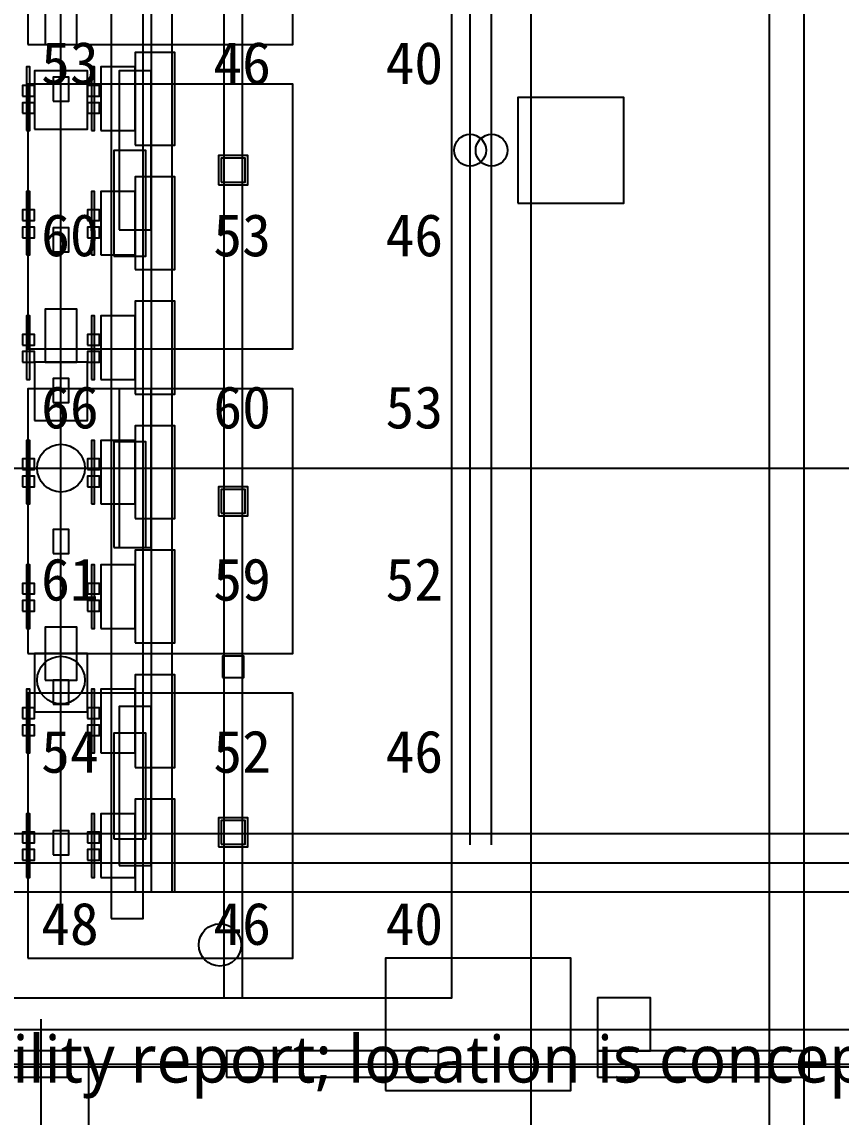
# Model space of a CAD drawing. Header units: metres. Extents: x -1640 to 1560, y -268 to 2338.
# Drawn here: x -263.73 to -232.8, y 1961.5 to 2002.85 of the extents above; entities that cross this region are included whole.
import ezdxf

# ---------------------------------------------------------------- set-up
doc = ezdxf.new("R2010")
doc.units = ezdxf.units.M
for name, color, linetype in [('1F_EHS_GAS_DETECTOR', 6, 'Continuous'), ('1F_EHS_SAFETY_SHOWER_EYEWASH_CONCEPT', 3, 'Continuous'), ('1F_PUMP', 2, 'Continuous'), ('1F_SCR', 3, 'Continuous'), ('1F_STRUCT_COLUMN', 8, 'Continuous'), ('1F_ZONE', 3, 'Continuous'), ('2F_CSF_LATERAL_RACK_CONCEPT', 9, 'Continuous'), ('2F_EHS_GAS_DETECTOR', 6, 'Continuous'), ('2F_RFG', 5, 'Continuous'), ('2F_STRUCT_COLUMN', 8, 'Continuous'), ('2F_VMB', 6, 'Continuous'), ('2F_ZONE', 3, 'Continuous'), ('3F_CLEANROOM_OVERHEAD_PIPE_DUCT_CONCEPT', 9, 'Continuous'), ('3F_EHS_EGRESS_DIST_M', 2, 'Continuous'), ('3F_FOUP', 5, 'Continuous'), ('3F_METRO', 2, 'Continuous'), ('3F_OHT', 9, 'Continuous'), ('3F_OHTV', 1, 'Continuous'), ('3F_STRUCT_COLUMN', 8, 'Continuous'), ('3F_TBAR', 6, 'Continuous'), ('3F_ZONE', 3, 'Continuous'), ('4F_DCC', 3, 'Continuous'), ('4F_FFU', 1, 'Continuous'), ('4F_STRUCT_PLENUM_TRUSS_CONCEPT', 9, 'Continuous'), ('4F_ZONE', 3, 'Continuous'), ('5F_EHS_GAS_DETECTOR', 6, 'Continuous'), ('5F_EHS_SAFETY_SHOWER_EYEWASH_CONCEPT', 3, 'Continuous'), ('5F_PUMP', 2, 'Continuous'), ('5F_SCR', 3, 'Continuous'), ('5F_STRUCT_COLUMN', 8, 'Continuous'), ('5F_ZONE', 3, 'Continuous'), ('6F_CSF_LATERAL_RACK_CONCEPT', 9, 'Continuous'), ('6F_EHS_GAS_DETECTOR', 6, 'Continuous'), ('6F_RFG', 5, 'Continuous'), ('6F_STRUCT_COLUMN', 8, 'Continuous'), ('6F_VMB', 6, 'Continuous'), ('6F_ZONE', 3, 'Continuous'), ('7F_CLEANROOM_OVERHEAD_PIPE_DUCT_CONCEPT', 9, 'Continuous'), ('7F_EHS_EGRESS_DIST_M', 2, 'Continuous'), ('7F_FOUP', 5, 'Continuous'), ('7F_METRO', 2, 'Continuous'), ('7F_OHT', 9, 'Continuous'), ('7F_OHTV', 1, 'Continuous'), ('7F_STRUCT_COLUMN', 8, 'Continuous'), ('7F_TBAR', 6, 'Continuous'), ('7F_ZONE', 3, 'Continuous'), ('8F_DCC', 3, 'Continuous'), ('8F_FFU', 1, 'Continuous'), ('8F_STRUCT_PLENUM_TRUSS_CONCEPT', 9, 'Continuous'), ('8F_ZONE', 3, 'Continuous'), ('_SUPPORT', 4, 'Continuous'), ('RF_RSC', 4, 'Continuous'), ('RF_STACK', 2, 'Continuous'), ('UTIL_CHW.R_CONCEPT', 2, 'Continuous'), ('UTIL_CHW.S_CONCEPT', 1, 'Continuous'), ('UTIL_EXH.ACID_CONCEPT', 4, 'Continuous'), ('UTIL_EXH.ALK_CONCEPT', 5, 'Continuous'), ('UTIL_GAS.BULK_CONCEPT', 2, 'Continuous'), ('UTIL_GAS.SPEC_CONCEPT', 3, 'Continuous'), ('UTIL_PCW.R_CONCEPT', 1, 'Continuous'), ('UTIL_PCW.R_RISER', 1, 'Continuous'), ('UTIL_PCW.S_CONCEPT', 6, 'Continuous'), ('UTIL_PCW.S_RISER', 6, 'Continuous'), ('UTIL_TEXT', 7, 'Continuous'), ('UTIL_WW.AA_CONCEPT', 3, 'Continuous'), ('UTIL_WW.F_CONCEPT', 2, 'Continuous'), ('UTIL_WW.ORG_CONCEPT', 4, 'Continuous')]:
    doc.layers.add(name, color=color, linetype=linetype)
doc.styles.add('KO', font='malgun.ttf')

msp = doc.modelspace()

# ---------------------------------------------------------------- linework, layer by layer
at = {"layer": '1F_EHS_GAS_DETECTOR'}
msp.add_circle((-262.25, 1978), 0.9, dxfattribs=at)
at = {"layer": '1F_EHS_SAFETY_SHOWER_EYEWASH_CONCEPT'}
msp.add_circle((-256.25, 1968), 0.8, dxfattribs=at)
at = {"layer": '1F_PUMP'}
for points in [[(-260.25, 1994), (-259.05, 1994), (-259.05, 1998), (-260.25, 1998)], [(-260.25, 1983), (-259.05, 1983), (-259.05, 1987), (-260.25, 1987)], [(-260.25, 1972), (-259.05, 1972), (-259.05, 1976), (-260.25, 1976)]]:
    msp.add_lwpolyline(points, close=True, dxfattribs=at)
at = {"layer": '1F_SCR'}
for points in [[(-263.25, 1998.8), (-261.25, 1998.8), (-261.25, 2001), (-263.25, 2001)], [(-263.25, 1987.8), (-261.25, 1987.8), (-261.25, 1990), (-263.25, 1990)], [(-263.25, 1976.8), (-261.25, 1976.8), (-261.25, 1979), (-263.25, 1979)]]:
    msp.add_lwpolyline(points, close=True, dxfattribs=at)
at = {"layer": '1F_STRUCT_COLUMN'}
for points in [[(-256.3, 1996.7), (-255.2, 1996.7), (-255.2, 1997.8), (-256.3, 1997.8)], [(-256.3, 1984.2), (-255.2, 1984.2), (-255.2, 1985.3), (-256.3, 1985.3)], [(-256.3, 1971.7), (-255.2, 1971.7), (-255.2, 1972.8), (-256.3, 1972.8)]]:
    msp.add_lwpolyline(points, close=True, dxfattribs=at)
at = {"layer": '1F_ZONE'}
msp.add_lwpolyline([(-472, 1966), (-247.5, 1966), (-247.5, 2117), (-472, 2117)], close=True, dxfattribs=at)
at = {"layer": '2F_CSF_LATERAL_RACK_CONCEPT'}
msp.add_lwpolyline([(-258.85, 1970), (-258.05, 1970), (-258.05, 2113), (-258.85, 2113)], close=True, dxfattribs=at)
at = {"layer": '2F_EHS_GAS_DETECTOR'}
msp.add_circle((-262.25, 1986), 0.9, dxfattribs=at)
at = {"layer": '2F_RFG'}
for points in [[(-260.05, 1995), (-258.85, 1995), (-258.85, 2001), (-260.05, 2001)], [(-260.05, 1983), (-258.85, 1983), (-258.85, 1989), (-260.05, 1989)], [(-260.05, 1971), (-258.85, 1971), (-258.85, 1977), (-260.05, 1977)]]:
    msp.add_lwpolyline(points, close=True, dxfattribs=at)
at = {"layer": '2F_STRUCT_COLUMN'}
for points in [[(-256.2, 1996.8), (-255.3, 1996.8), (-255.3, 1997.7), (-256.2, 1997.7)], [(-256.2, 1984.3), (-255.3, 1984.3), (-255.3, 1985.2), (-256.2, 1985.2)], [(-256.2, 1971.8), (-255.3, 1971.8), (-255.3, 1972.7), (-256.2, 1972.7)]]:
    msp.add_lwpolyline(points, close=True, dxfattribs=at)
at = {"layer": '2F_VMB'}
for points in [[(-262.85, 2002), (-261.65, 2002), (-261.65, 2004), (-262.85, 2004)], [(-262.85, 1990), (-261.65, 1990), (-261.65, 1992), (-262.85, 1992)], [(-262.85, 1978), (-261.65, 1978), (-261.65, 1980), (-262.85, 1980)]]:
    msp.add_lwpolyline(points, close=True, dxfattribs=at)
at = {"layer": '2F_ZONE'}
msp.add_lwpolyline([(-472, 1966), (-247.5, 1966), (-247.5, 2117), (-472, 2117)], close=True, dxfattribs=at)
at = {"layer": '3F_CLEANROOM_OVERHEAD_PIPE_DUCT_CONCEPT'}
msp.add_lwpolyline([(-260.35, 1969), (-259.15, 1969), (-259.15, 2114), (-260.35, 2114)], close=True, dxfattribs=at)
at = {"layer": '3F_FOUP'}
for points in [[(-263.7, 2000.05), (-263.25, 2000.05), (-263.25, 2000.45), (-263.7, 2000.45)], [(-261.25, 2000.05), (-260.8, 2000.05), (-260.8, 2000.45), (-261.25, 2000.45)], [(-263.7, 1999.4), (-263.25, 1999.4), (-263.25, 1999.8), (-263.7, 1999.8)], [(-261.25, 1999.4), (-260.8, 1999.4), (-260.8, 1999.8), (-261.25, 1999.8)], [(-263.7, 1995.35), (-263.25, 1995.35), (-263.25, 1995.75), (-263.7, 1995.75)], [(-261.25, 1995.35), (-260.8, 1995.35), (-260.8, 1995.75), (-261.25, 1995.75)], [(-263.7, 1994.7), (-263.25, 1994.7), (-263.25, 1995.1), (-263.7, 1995.1)], [(-261.25, 1994.7), (-260.8, 1994.7), (-260.8, 1995.1), (-261.25, 1995.1)], [(-263.7, 1990.65), (-263.25, 1990.65), (-263.25, 1991.05), (-263.7, 1991.05)], [(-261.25, 1990.65), (-260.8, 1990.65), (-260.8, 1991.05), (-261.25, 1991.05)], [(-263.7, 1990), (-263.25, 1990), (-263.25, 1990.4), (-263.7, 1990.4)], [(-261.25, 1990), (-260.8, 1990), (-260.8, 1990.4), (-261.25, 1990.4)], [(-263.7, 1985.95), (-263.25, 1985.95), (-263.25, 1986.35), (-263.7, 1986.35)], [(-261.25, 1985.95), (-260.8, 1985.95), (-260.8, 1986.35), (-261.25, 1986.35)], [(-263.7, 1985.3), (-263.25, 1985.3), (-263.25, 1985.7), (-263.7, 1985.7)], [(-261.25, 1985.3), (-260.8, 1985.3), (-260.8, 1985.7), (-261.25, 1985.7)], [(-263.7, 1981.25), (-263.25, 1981.25), (-263.25, 1981.65), (-263.7, 1981.65)], [(-261.25, 1981.25), (-260.8, 1981.25), (-260.8, 1981.65), (-261.25, 1981.65)], [(-263.7, 1980.6), (-263.25, 1980.6), (-263.25, 1981), (-263.7, 1981)], [(-261.25, 1980.6), (-260.8, 1980.6), (-260.8, 1981), (-261.25, 1981)], [(-263.7, 1976.55), (-263.25, 1976.55), (-263.25, 1976.95), (-263.7, 1976.95)], [(-261.25, 1976.55), (-260.8, 1976.55), (-260.8, 1976.95), (-261.25, 1976.95)], [(-263.7, 1975.9), (-263.25, 1975.9), (-263.25, 1976.3), (-263.7, 1976.3)], [(-261.25, 1975.9), (-260.8, 1975.9), (-260.8, 1976.3), (-261.25, 1976.3)], [(-263.7, 1971.85), (-263.25, 1971.85), (-263.25, 1972.25), (-263.7, 1972.25)], [(-261.25, 1971.85), (-260.8, 1971.85), (-260.8, 1972.25), (-261.25, 1972.25)], [(-263.7, 1971.2), (-263.25, 1971.2), (-263.25, 1971.6), (-263.7, 1971.6)], [(-261.25, 1971.2), (-260.8, 1971.2), (-260.8, 1971.6), (-261.25, 1971.6)]]:
    msp.add_lwpolyline(points, close=True, dxfattribs=at)
at = {"layer": '3F_METRO'}
for points in [[(-259.45, 1998.2), (-257.95, 1998.2), (-257.95, 2001.7), (-259.45, 2001.7)], [(-260.75, 1998.75), (-259.45, 1998.75), (-259.45, 2001.15), (-260.75, 2001.15)], [(-259.45, 1993.5), (-257.95, 1993.5), (-257.95, 1997), (-259.45, 1997)], [(-260.75, 1994.05), (-259.45, 1994.05), (-259.45, 1996.45), (-260.75, 1996.45)], [(-259.45, 1988.8), (-257.95, 1988.8), (-257.95, 1992.3), (-259.45, 1992.3)], [(-260.75, 1989.35), (-259.45, 1989.35), (-259.45, 1991.75), (-260.75, 1991.75)], [(-259.45, 1984.1), (-257.95, 1984.1), (-257.95, 1987.6), (-259.45, 1987.6)], [(-260.75, 1984.65), (-259.45, 1984.65), (-259.45, 1987.05), (-260.75, 1987.05)], [(-259.45, 1979.4), (-257.95, 1979.4), (-257.95, 1982.9), (-259.45, 1982.9)], [(-260.75, 1979.95), (-259.45, 1979.95), (-259.45, 1982.35), (-260.75, 1982.35)], [(-259.45, 1974.7), (-257.95, 1974.7), (-257.95, 1978.2), (-259.45, 1978.2)], [(-260.75, 1975.25), (-259.45, 1975.25), (-259.45, 1977.65), (-260.75, 1977.65)], [(-259.45, 1970), (-257.95, 1970), (-257.95, 1973.5), (-259.45, 1973.5)], [(-260.75, 1970.55), (-259.45, 1970.55), (-259.45, 1972.95), (-260.75, 1972.95)]]:
    msp.add_lwpolyline(points, close=True, dxfattribs=at)
at = {"layer": '3F_OHT'}
msp.add_line((-262.25, 1969), (-262.25, 2037.5), dxfattribs=at)
at = {"layer": '3F_OHTV'}
for points in [[(-262.55, 1999.86), (-261.95, 1999.86), (-261.95, 2000.76), (-262.55, 2000.76)], [(-262.55, 1994.17), (-261.95, 1994.17), (-261.95, 1995.07), (-262.55, 1995.07)], [(-262.55, 1988.48), (-261.95, 1988.48), (-261.95, 1989.38), (-262.55, 1989.38)], [(-262.55, 1982.78), (-261.95, 1982.78), (-261.95, 1983.68), (-262.55, 1983.68)], [(-262.55, 1977.09), (-261.95, 1977.09), (-261.95, 1977.99), (-262.55, 1977.99)], [(-262.55, 1971.4), (-261.95, 1971.4), (-261.95, 1972.3), (-262.55, 1972.3)]]:
    msp.add_lwpolyline(points, close=True, dxfattribs=at)
at = {"layer": '3F_STRUCT_COLUMN'}
msp.add_lwpolyline([(-256.15, 1978.1), (-255.35, 1978.1), (-255.35, 1978.9), (-256.15, 1978.9)], close=True, dxfattribs=at)
at = {"layer": '3F_TBAR'}
for points in [[(-263.55, 1998.75), (-263.43, 1998.75), (-263.43, 2001.15), (-263.55, 2001.15)], [(-261.1, 1998.75), (-260.98, 1998.75), (-260.98, 2001.15), (-261.1, 2001.15)], [(-263.55, 1994.05), (-263.43, 1994.05), (-263.43, 1996.45), (-263.55, 1996.45)], [(-261.1, 1994.05), (-260.98, 1994.05), (-260.98, 1996.45), (-261.1, 1996.45)], [(-263.55, 1989.35), (-263.43, 1989.35), (-263.43, 1991.75), (-263.55, 1991.75)], [(-261.1, 1989.35), (-260.98, 1989.35), (-260.98, 1991.75), (-261.1, 1991.75)], [(-263.55, 1984.65), (-263.43, 1984.65), (-263.43, 1987.05), (-263.55, 1987.05)], [(-261.1, 1984.65), (-260.98, 1984.65), (-260.98, 1987.05), (-261.1, 1987.05)], [(-263.55, 1979.95), (-263.43, 1979.95), (-263.43, 1982.35), (-263.55, 1982.35)], [(-261.1, 1979.95), (-260.98, 1979.95), (-260.98, 1982.35), (-261.1, 1982.35)], [(-263.55, 1975.25), (-263.43, 1975.25), (-263.43, 1977.65), (-263.55, 1977.65)], [(-261.1, 1975.25), (-260.98, 1975.25), (-260.98, 1977.65), (-261.1, 1977.65)], [(-263.55, 1970.55), (-263.43, 1970.55), (-263.43, 1972.95), (-263.55, 1972.95)], [(-261.1, 1970.55), (-260.98, 1970.55), (-260.98, 1972.95), (-261.1, 1972.95)]]:
    msp.add_lwpolyline(points, close=True, dxfattribs=at)
at = {"layer": '3F_ZONE'}
msp.add_lwpolyline([(-472, 1966), (-247.5, 1966), (-247.5, 2117), (-472, 2117)], close=True, dxfattribs=at)
at = {"layer": '4F_DCC'}
for points in [[(-270, 1963), (-262, 1963), (-262, 1964), (-270, 1964)], [(-256, 1963), (-248, 1963), (-248, 1964), (-256, 1964)], [(-242, 1963), (-234, 1963), (-234, 1964), (-242, 1964)]]:
    msp.add_lwpolyline(points, close=True, dxfattribs=at)
at = {"layer": '4F_FFU'}
for points in [[(-263.5, 2002), (-253.5, 2002), (-253.5, 2012), (-263.5, 2012)], [(-263.5, 1990.5), (-253.5, 1990.5), (-253.5, 2000.5), (-263.5, 2000.5)], [(-263.5, 1979), (-253.5, 1979), (-253.5, 1989), (-263.5, 1989)], [(-263.5, 1967.5), (-253.5, 1967.5), (-253.5, 1977.5), (-263.5, 1977.5)]]:
    msp.add_lwpolyline(points, close=True, dxfattribs=at)
at = {"layer": '4F_STRUCT_PLENUM_TRUSS_CONCEPT'}
msp.add_lwpolyline([(-256.1, 1966), (-255.4, 1966), (-255.4, 2117), (-256.1, 2117)], close=True, dxfattribs=at)
at = {"layer": '4F_ZONE'}
msp.add_lwpolyline([(-472, 1966), (-247.5, 1966), (-247.5, 2117), (-472, 2117)], close=True, dxfattribs=at)
at = {"layer": '5F_EHS_GAS_DETECTOR'}
msp.add_circle((-262.25, 1978), 0.9, dxfattribs=at)
at = {"layer": '5F_EHS_SAFETY_SHOWER_EYEWASH_CONCEPT'}
msp.add_circle((-256.25, 1968), 0.8, dxfattribs=at)
at = {"layer": '5F_PUMP'}
for points in [[(-260.25, 1994), (-259.05, 1994), (-259.05, 1998), (-260.25, 1998)], [(-260.25, 1983), (-259.05, 1983), (-259.05, 1987), (-260.25, 1987)], [(-260.25, 1972), (-259.05, 1972), (-259.05, 1976), (-260.25, 1976)]]:
    msp.add_lwpolyline(points, close=True, dxfattribs=at)
at = {"layer": '5F_SCR'}
for points in [[(-263.25, 1998.8), (-261.25, 1998.8), (-261.25, 2001), (-263.25, 2001)], [(-263.25, 1987.8), (-261.25, 1987.8), (-261.25, 1990), (-263.25, 1990)], [(-263.25, 1976.8), (-261.25, 1976.8), (-261.25, 1979), (-263.25, 1979)]]:
    msp.add_lwpolyline(points, close=True, dxfattribs=at)
at = {"layer": '5F_STRUCT_COLUMN'}
for points in [[(-256.3, 1996.7), (-255.2, 1996.7), (-255.2, 1997.8), (-256.3, 1997.8)], [(-256.3, 1984.2), (-255.2, 1984.2), (-255.2, 1985.3), (-256.3, 1985.3)], [(-256.3, 1971.7), (-255.2, 1971.7), (-255.2, 1972.8), (-256.3, 1972.8)]]:
    msp.add_lwpolyline(points, close=True, dxfattribs=at)
at = {"layer": '5F_ZONE'}
msp.add_lwpolyline([(-472, 1966), (-247.5, 1966), (-247.5, 2117), (-472, 2117)], close=True, dxfattribs=at)
at = {"layer": '6F_CSF_LATERAL_RACK_CONCEPT'}
msp.add_lwpolyline([(-258.85, 1970), (-258.05, 1970), (-258.05, 2113), (-258.85, 2113)], close=True, dxfattribs=at)
at = {"layer": '6F_EHS_GAS_DETECTOR'}
msp.add_circle((-262.25, 1986), 0.9, dxfattribs=at)
at = {"layer": '6F_RFG'}
for points in [[(-260.05, 1995), (-258.85, 1995), (-258.85, 2001), (-260.05, 2001)], [(-260.05, 1983), (-258.85, 1983), (-258.85, 1989), (-260.05, 1989)], [(-260.05, 1971), (-258.85, 1971), (-258.85, 1977), (-260.05, 1977)]]:
    msp.add_lwpolyline(points, close=True, dxfattribs=at)
at = {"layer": '6F_STRUCT_COLUMN'}
for points in [[(-256.2, 1996.8), (-255.3, 1996.8), (-255.3, 1997.7), (-256.2, 1997.7)], [(-256.2, 1984.3), (-255.3, 1984.3), (-255.3, 1985.2), (-256.2, 1985.2)], [(-256.2, 1971.8), (-255.3, 1971.8), (-255.3, 1972.7), (-256.2, 1972.7)]]:
    msp.add_lwpolyline(points, close=True, dxfattribs=at)
at = {"layer": '6F_VMB'}
for points in [[(-262.85, 2002), (-261.65, 2002), (-261.65, 2004), (-262.85, 2004)], [(-262.85, 1990), (-261.65, 1990), (-261.65, 1992), (-262.85, 1992)], [(-262.85, 1978), (-261.65, 1978), (-261.65, 1980), (-262.85, 1980)]]:
    msp.add_lwpolyline(points, close=True, dxfattribs=at)
at = {"layer": '6F_ZONE'}
msp.add_lwpolyline([(-472, 1966), (-247.5, 1966), (-247.5, 2117), (-472, 2117)], close=True, dxfattribs=at)
at = {"layer": '7F_CLEANROOM_OVERHEAD_PIPE_DUCT_CONCEPT'}
msp.add_lwpolyline([(-260.35, 1969), (-259.15, 1969), (-259.15, 2114), (-260.35, 2114)], close=True, dxfattribs=at)
at = {"layer": '7F_FOUP'}
for points in [[(-263.7, 2000.05), (-263.25, 2000.05), (-263.25, 2000.45), (-263.7, 2000.45)], [(-261.25, 2000.05), (-260.8, 2000.05), (-260.8, 2000.45), (-261.25, 2000.45)], [(-263.7, 1999.4), (-263.25, 1999.4), (-263.25, 1999.8), (-263.7, 1999.8)], [(-261.25, 1999.4), (-260.8, 1999.4), (-260.8, 1999.8), (-261.25, 1999.8)], [(-263.7, 1995.35), (-263.25, 1995.35), (-263.25, 1995.75), (-263.7, 1995.75)], [(-261.25, 1995.35), (-260.8, 1995.35), (-260.8, 1995.75), (-261.25, 1995.75)], [(-263.7, 1994.7), (-263.25, 1994.7), (-263.25, 1995.1), (-263.7, 1995.1)], [(-261.25, 1994.7), (-260.8, 1994.7), (-260.8, 1995.1), (-261.25, 1995.1)], [(-263.7, 1990.65), (-263.25, 1990.65), (-263.25, 1991.05), (-263.7, 1991.05)], [(-261.25, 1990.65), (-260.8, 1990.65), (-260.8, 1991.05), (-261.25, 1991.05)], [(-263.7, 1990), (-263.25, 1990), (-263.25, 1990.4), (-263.7, 1990.4)], [(-261.25, 1990), (-260.8, 1990), (-260.8, 1990.4), (-261.25, 1990.4)], [(-263.7, 1985.95), (-263.25, 1985.95), (-263.25, 1986.35), (-263.7, 1986.35)], [(-261.25, 1985.95), (-260.8, 1985.95), (-260.8, 1986.35), (-261.25, 1986.35)], [(-263.7, 1985.3), (-263.25, 1985.3), (-263.25, 1985.7), (-263.7, 1985.7)], [(-261.25, 1985.3), (-260.8, 1985.3), (-260.8, 1985.7), (-261.25, 1985.7)], [(-263.7, 1981.25), (-263.25, 1981.25), (-263.25, 1981.65), (-263.7, 1981.65)], [(-261.25, 1981.25), (-260.8, 1981.25), (-260.8, 1981.65), (-261.25, 1981.65)], [(-263.7, 1980.6), (-263.25, 1980.6), (-263.25, 1981), (-263.7, 1981)], [(-261.25, 1980.6), (-260.8, 1980.6), (-260.8, 1981), (-261.25, 1981)], [(-263.7, 1976.55), (-263.25, 1976.55), (-263.25, 1976.95), (-263.7, 1976.95)], [(-261.25, 1976.55), (-260.8, 1976.55), (-260.8, 1976.95), (-261.25, 1976.95)], [(-263.7, 1975.9), (-263.25, 1975.9), (-263.25, 1976.3), (-263.7, 1976.3)], [(-261.25, 1975.9), (-260.8, 1975.9), (-260.8, 1976.3), (-261.25, 1976.3)], [(-263.7, 1971.85), (-263.25, 1971.85), (-263.25, 1972.25), (-263.7, 1972.25)], [(-261.25, 1971.85), (-260.8, 1971.85), (-260.8, 1972.25), (-261.25, 1972.25)], [(-263.7, 1971.2), (-263.25, 1971.2), (-263.25, 1971.6), (-263.7, 1971.6)], [(-261.25, 1971.2), (-260.8, 1971.2), (-260.8, 1971.6), (-261.25, 1971.6)]]:
    msp.add_lwpolyline(points, close=True, dxfattribs=at)
at = {"layer": '7F_METRO'}
for points in [[(-259.45, 1998.2), (-257.95, 1998.2), (-257.95, 2001.7), (-259.45, 2001.7)], [(-260.75, 1998.75), (-259.45, 1998.75), (-259.45, 2001.15), (-260.75, 2001.15)], [(-259.45, 1993.5), (-257.95, 1993.5), (-257.95, 1997), (-259.45, 1997)], [(-260.75, 1994.05), (-259.45, 1994.05), (-259.45, 1996.45), (-260.75, 1996.45)], [(-259.45, 1988.8), (-257.95, 1988.8), (-257.95, 1992.3), (-259.45, 1992.3)], [(-260.75, 1989.35), (-259.45, 1989.35), (-259.45, 1991.75), (-260.75, 1991.75)], [(-259.45, 1984.1), (-257.95, 1984.1), (-257.95, 1987.6), (-259.45, 1987.6)], [(-260.75, 1984.65), (-259.45, 1984.65), (-259.45, 1987.05), (-260.75, 1987.05)], [(-259.45, 1979.4), (-257.95, 1979.4), (-257.95, 1982.9), (-259.45, 1982.9)], [(-260.75, 1979.95), (-259.45, 1979.95), (-259.45, 1982.35), (-260.75, 1982.35)], [(-259.45, 1974.7), (-257.95, 1974.7), (-257.95, 1978.2), (-259.45, 1978.2)], [(-260.75, 1975.25), (-259.45, 1975.25), (-259.45, 1977.65), (-260.75, 1977.65)], [(-259.45, 1970), (-257.95, 1970), (-257.95, 1973.5), (-259.45, 1973.5)], [(-260.75, 1970.55), (-259.45, 1970.55), (-259.45, 1972.95), (-260.75, 1972.95)]]:
    msp.add_lwpolyline(points, close=True, dxfattribs=at)
at = {"layer": '7F_OHT'}
msp.add_line((-262.25, 1969), (-262.25, 2037.5), dxfattribs=at)
at = {"layer": '7F_OHTV'}
for points in [[(-262.55, 1999.86), (-261.95, 1999.86), (-261.95, 2000.76), (-262.55, 2000.76)], [(-262.55, 1994.17), (-261.95, 1994.17), (-261.95, 1995.07), (-262.55, 1995.07)], [(-262.55, 1988.48), (-261.95, 1988.48), (-261.95, 1989.38), (-262.55, 1989.38)], [(-262.55, 1982.78), (-261.95, 1982.78), (-261.95, 1983.68), (-262.55, 1983.68)], [(-262.55, 1977.09), (-261.95, 1977.09), (-261.95, 1977.99), (-262.55, 1977.99)], [(-262.55, 1971.4), (-261.95, 1971.4), (-261.95, 1972.3), (-262.55, 1972.3)]]:
    msp.add_lwpolyline(points, close=True, dxfattribs=at)
at = {"layer": '7F_STRUCT_COLUMN'}
msp.add_lwpolyline([(-256.15, 1978.1), (-255.35, 1978.1), (-255.35, 1978.9), (-256.15, 1978.9)], close=True, dxfattribs=at)
at = {"layer": '7F_TBAR'}
for points in [[(-263.55, 1998.75), (-263.43, 1998.75), (-263.43, 2001.15), (-263.55, 2001.15)], [(-261.1, 1998.75), (-260.98, 1998.75), (-260.98, 2001.15), (-261.1, 2001.15)], [(-263.55, 1994.05), (-263.43, 1994.05), (-263.43, 1996.45), (-263.55, 1996.45)], [(-261.1, 1994.05), (-260.98, 1994.05), (-260.98, 1996.45), (-261.1, 1996.45)], [(-263.55, 1989.35), (-263.43, 1989.35), (-263.43, 1991.75), (-263.55, 1991.75)], [(-261.1, 1989.35), (-260.98, 1989.35), (-260.98, 1991.75), (-261.1, 1991.75)], [(-263.55, 1984.65), (-263.43, 1984.65), (-263.43, 1987.05), (-263.55, 1987.05)], [(-261.1, 1984.65), (-260.98, 1984.65), (-260.98, 1987.05), (-261.1, 1987.05)], [(-263.55, 1979.95), (-263.43, 1979.95), (-263.43, 1982.35), (-263.55, 1982.35)], [(-261.1, 1979.95), (-260.98, 1979.95), (-260.98, 1982.35), (-261.1, 1982.35)], [(-263.55, 1975.25), (-263.43, 1975.25), (-263.43, 1977.65), (-263.55, 1977.65)], [(-261.1, 1975.25), (-260.98, 1975.25), (-260.98, 1977.65), (-261.1, 1977.65)], [(-263.55, 1970.55), (-263.43, 1970.55), (-263.43, 1972.95), (-263.55, 1972.95)], [(-261.1, 1970.55), (-260.98, 1970.55), (-260.98, 1972.95), (-261.1, 1972.95)]]:
    msp.add_lwpolyline(points, close=True, dxfattribs=at)
at = {"layer": '7F_ZONE'}
msp.add_lwpolyline([(-472, 1966), (-247.5, 1966), (-247.5, 2117), (-472, 2117)], close=True, dxfattribs=at)
at = {"layer": '8F_DCC'}
for points in [[(-270, 1963), (-262, 1963), (-262, 1964), (-270, 1964)], [(-256, 1963), (-248, 1963), (-248, 1964), (-256, 1964)], [(-242, 1963), (-234, 1963), (-234, 1964), (-242, 1964)]]:
    msp.add_lwpolyline(points, close=True, dxfattribs=at)
at = {"layer": '8F_FFU'}
for points in [[(-263.5, 2002), (-253.5, 2002), (-253.5, 2012), (-263.5, 2012)], [(-263.5, 1990.5), (-253.5, 1990.5), (-253.5, 2000.5), (-263.5, 2000.5)], [(-263.5, 1979), (-253.5, 1979), (-253.5, 1989), (-263.5, 1989)], [(-263.5, 1967.5), (-253.5, 1967.5), (-253.5, 1977.5), (-263.5, 1977.5)]]:
    msp.add_lwpolyline(points, close=True, dxfattribs=at)
at = {"layer": '8F_STRUCT_PLENUM_TRUSS_CONCEPT'}
msp.add_lwpolyline([(-256.1, 1966), (-255.4, 1966), (-255.4, 2117), (-256.1, 2117)], close=True, dxfattribs=at)
at = {"layer": '8F_ZONE'}
msp.add_lwpolyline([(-472, 1966), (-247.5, 1966), (-247.5, 2117), (-472, 2117)], close=True, dxfattribs=at)
at = {"layer": '_SUPPORT'}
msp.add_lwpolyline([(-245, 1996), (-241, 1996), (-241, 2000), (-245, 2000)], close=True, dxfattribs=at)
at = {"layer": 'RF_RSC'}
msp.add_lwpolyline([(-250, 1962.5), (-243, 1962.5), (-243, 1967.5), (-250, 1967.5)], close=True, dxfattribs=at)
at = {"layer": 'RF_STACK'}
msp.add_lwpolyline([(-242, 1964), (-240, 1964), (-240, 1966), (-242, 1966)], close=True, dxfattribs=at)
at = {"layer": 'UTIL_CHW.R_CONCEPT'}
for p, q in [((-234.2, 1964.3), (-234.2, 2121.3)), ((-234.2, 1964.3), (-234.2, 2121.3)), ((-234.2, 1949.3), (-234.2, 1965.3)), ((-234.2, 1949.3), (-234.2, 1965.3)), ((-467.2, 1964.8), (-1.2, 1964.8)), ((-467.2, 1964.8), (-1.2, 1964.8))]:
    msp.add_line(p, q, dxfattribs=at)
at = {"layer": 'UTIL_CHW.S_CONCEPT'}
for p, q in [((-235.5, 1963), (-235.5, 2120)), ((-235.5, 1963), (-235.5, 2120)), ((-235.5, 1948), (-235.5, 1964)), ((-235.5, 1948), (-235.5, 1964)), ((-468.5, 1963.5), (-2.5, 1963.5)), ((-468.5, 1963.5), (-2.5, 1963.5))]:
    msp.add_line(p, q, dxfattribs=at)
at = {"layer": 'UTIL_EXH.ACID_CONCEPT'}
for p, q in [((-263, 1948.6), (-263, 1965.2)), ((-263, 1948.6), (-263, 1965.2)), ((-470.4, 1964.8), (-0.6, 1964.8)), ((-470.4, 1964.8), (-0.6, 1964.8))]:
    msp.add_line(p, q, dxfattribs=at)
at = {"layer": 'UTIL_EXH.ALK_CONCEPT'}
for p, q in [((-261.2, 1950.76), (-261.2, 1963.8)), ((-261.2, 1950.76), (-261.2, 1963.8)), ((-470.4, 1963.4), (-0.6, 1963.4)), ((-470.4, 1963.4), (-0.6, 1963.4))]:
    msp.add_line(p, q, dxfattribs=at)
at = {"layer": 'UTIL_GAS.BULK_CONCEPT'}
msp.add_line((-244.5, 1954.15), (-244.5, 2041.85), dxfattribs=at)
msp.add_line((-244.5, 1954.15), (-244.5, 2041.85), dxfattribs=at)
at = {"layer": 'UTIL_GAS.SPEC_CONCEPT'}
msp.add_line((-466.3, 1986), (-2.7, 1986), dxfattribs=at)
msp.add_line((-466.3, 1986), (-2.7, 1986), dxfattribs=at)
at = {"layer": 'UTIL_PCW.R_CONCEPT'}
msp.add_line((-245.995, 1971.78), (-245.995, 2111.23), dxfattribs=at)
msp.add_line((-245.995, 1971.78), (-245.995, 2111.23), dxfattribs=at)
at = {"layer": 'UTIL_PCW.R_RISER'}
msp.add_circle((-245.995, 1998.005), 0.6, dxfattribs=at)
msp.add_circle((-245.995, 1998.005), 0.6, dxfattribs=at)
at = {"layer": 'UTIL_PCW.S_CONCEPT'}
msp.add_line((-246.805, 1971.78), (-246.805, 2111.23), dxfattribs=at)
msp.add_line((-246.805, 1971.78), (-246.805, 2111.23), dxfattribs=at)
at = {"layer": 'UTIL_PCW.S_RISER'}
msp.add_circle((-246.805, 1998.005), 0.6, dxfattribs=at)
msp.add_circle((-246.805, 1998.005), 0.6, dxfattribs=at)
at = {"layer": 'UTIL_WW.AA_CONCEPT'}
msp.add_line((-468.3, 1971.1), (-2.7, 1971.1), dxfattribs=at)
at = {"layer": 'UTIL_WW.F_CONCEPT'}
msp.add_line((-468.3, 1970), (-2.7, 1970), dxfattribs=at)
at = {"layer": 'UTIL_WW.ORG_CONCEPT'}
msp.add_line((-468.3, 1972.2), (-2.7, 1972.2), dxfattribs=at)

# ---------------------------------------------------------------- texts
at = {"layer": '3F_EHS_EGRESS_DIST_M'}
for s, p in [('53', (-263, 2000.5)), ('46', (-256.5, 2000.5)), ('40', (-250, 2000.5)), ('60', (-263, 1994)), ('53', (-256.5, 1994)), ('46', (-250, 1994)), ('66', (-263, 1987.5)), ('60', (-256.5, 1987.5)), ('53', (-250, 1987.5)), ('61', (-263, 1981)), ('59', (-256.5, 1981)), ('52', (-250, 1981)), ('54', (-263, 1974.5)), ('52', (-256.5, 1974.5)), ('46', (-250, 1974.5)), ('48', (-263, 1968)), ('46', (-256.5, 1968)), ('40', (-250, 1968))]:
    msp.add_text(s, height=1.6, dxfattribs=at).set_placement(p)
at = {"layer": '7F_EHS_EGRESS_DIST_M'}
for s, p in [('53', (-263, 2000.5)), ('46', (-256.5, 2000.5)), ('40', (-250, 2000.5)), ('60', (-263, 1994)), ('53', (-256.5, 1994)), ('46', (-250, 1994)), ('66', (-263, 1987.5)), ('60', (-256.5, 1987.5)), ('53', (-250, 1987.5)), ('61', (-263, 1981)), ('59', (-256.5, 1981)), ('52', (-250, 1981)), ('54', (-263, 1974.5)), ('52', (-256.5, 1974.5)), ('46', (-250, 1974.5)), ('48', (-263, 1968)), ('46', (-256.5, 1968)), ('40', (-250, 1968))]:
    msp.add_text(s, height=1.6, dxfattribs=at).set_placement(p)
at = {"layer": 'UTIL_TEXT', "style": 'KO'}
msp.add_text('P1 rooftop RCS (regenerative catalytic system — process-gas abatement, named in the sustainability report; location is concept)', height=1.8, dxfattribs=at).set_placement((-370.5, 1962.8))

doc.saveas('drawing.dxf')
